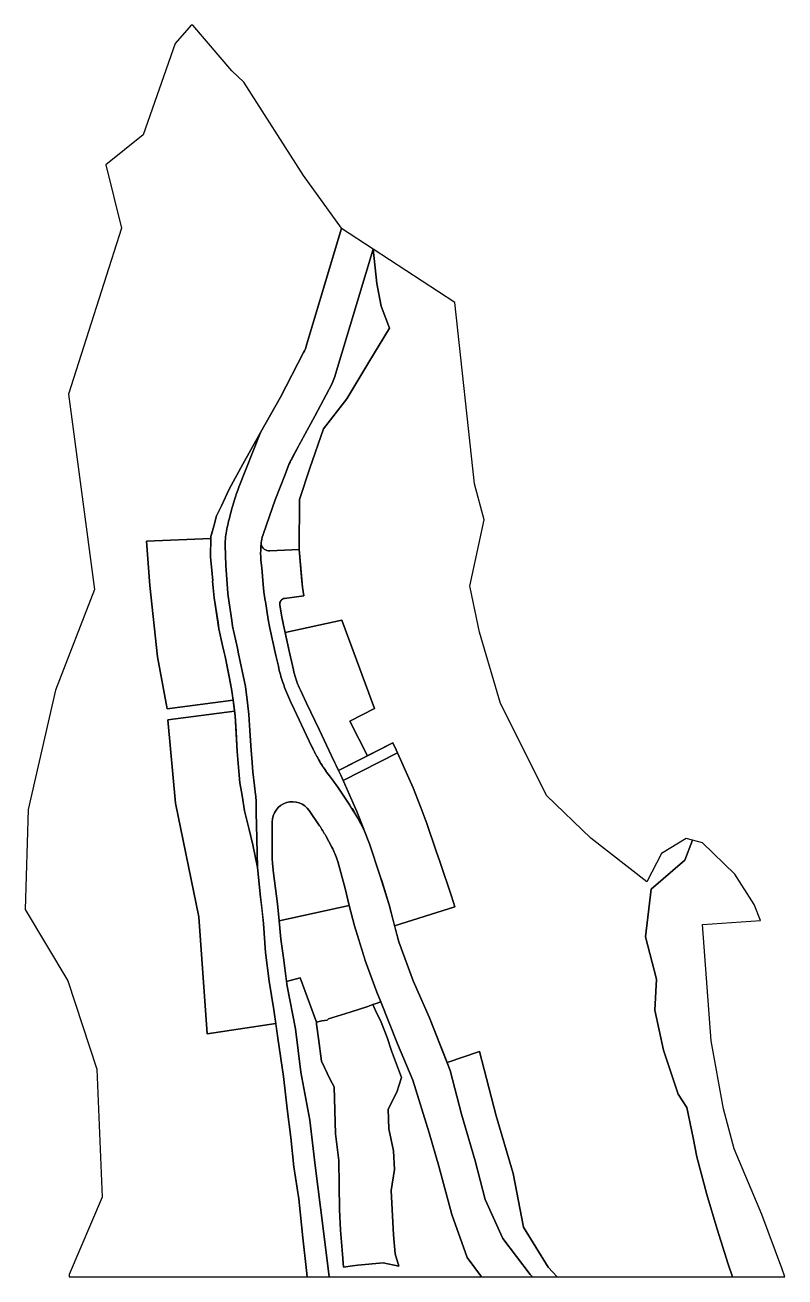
# Model space of a CAD drawing. Header units: inches. Extents: x 245304 to 245441, y 487102 to 487327.
import ezdxf

# ---------------------------------------------------------------- set-up
doc = ezdxf.new("R2010")
doc.units = ezdxf.units.IN
doc.header["$MEASUREMENT"] = 0
for name, color, linetype in [('ZZZ-GREEN', 3, 'Continuous'), ('ZZZ-KAMZHING', 40, 'Continuous'), ('ZZZ-MIXED USE', 1, 'Continuous'), ('ZZZ-PARKING', 160, 'Continuous'), ('ZZZ-ROAD', 255, 'Continuous')]:
    doc.layers.add(name, color=color, linetype=linetype)

msp = doc.modelspace()

# ---------------------------------------------------------------- linework, layer by layer
at = {"layer": 'ZZZ-GREEN'}
msp.add_lwpolyline([(245329.81, 487203.86), (245328.1, 487213.25), (245326.67, 487226.08), (245326.1, 487234.06), (245337.71, 487234.52), (245337.71, 487234.93), (245338.21, 487236.77), (245338.71, 487238.66), (245339.6, 487240.44), (245341.01, 487243.43), (245343.43, 487247.93), (245346.65, 487253.63), (245350.22, 487260), (245354.42, 487268.04, 0.047405), (245354.9, 487269.22), (245361.26, 487290.42), (245354.39, 487299.93), (245343.65, 487316.75), (245341.45, 487318.78), (245334.44, 487327.04), (245334.13, 487327.04), (245331.24, 487323.73), (245325.52, 487307.26), (245318.77, 487301.85), (245321.59, 487290.44), (245312.03, 487260.52), (245316.7, 487225.35), (245309.7, 487207.22), (245304.77, 487185.73), (245304.2, 487167.7), (245311.91, 487154.9), (245317.15, 487138.96), (245318.12, 487115.88), (245312.14, 487102), (245312.16, 487101.53), (245355.07, 487101.53), (245354.91, 487102.68), (245354.29, 487108.58), (245353.57, 487115.58), (245352.63, 487121.37), (245352.09, 487126.68), (245351.42, 487131.81), (245350.77, 487137.63), (245349.78, 487144.56), (245349.39, 487147.17), (245337.04, 487145.32), (245335.51, 487166.42), (245331.31, 487186.87), (245329.92, 487201.86), (245329.92, 487201.87), (245329.92, 487201.86), (245341.96, 487203.47), (245341.7, 487205.45), (245329.81, 487203.86)], format="xyb", dxfattribs=at)
for points in [[(245369.87, 487272.46), (245368.36, 487276.4), (245367.61, 487280.51), (245366.92, 487286.67), (245359.98, 487263.55, -0.049107), (245359.49, 487262.34), (245356.44, 487256.6), (245353.61, 487251.41), (245352.94, 487250.18), (245352.32, 487249.04), (245352.16, 487248.72), (245352.05, 487248.51), (245351.96, 487248.31), (245351.87, 487248.12), (245351.7, 487247.71), (245351.06, 487246.08), (245349.3, 487241.49), (245347.17, 487235.42, 0.035478), (245346.81, 487234.1), (245346.81, 487234.07), (245346.8, 487234.05), (245346.79, 487234), (245346.79, 487233.97), (245346.79, 487233.96), (245346.79, 487233.95), (245346.79, 487233.92), (245346.79, 487233.9), (245346.78, 487233.85), (245346.75, 487233.57, 0.359841), (245348.35, 487232.31), (245353.59, 487232.56), (245353.65, 487241.55), (245355.51, 487247.24), (245358.02, 487254.32), (245362.23, 487259.72), (245366.18, 487266.31), (245369.87, 487272.46)], [(245348.99, 487174.24), (245349.72, 487168.73), (245350.01, 487165.65), (245362.65, 487168.44), (245361.88, 487171.53), (245360.56, 487176.35, 0.050715), (245359.68, 487178.62), (245359.51, 487178.96), (245358.4, 487180.97, 0.022949), (245357.28, 487182.81), (245355.44, 487185.53, 0.742679), (245348.74, 487183.45), (245348.74, 487177.27, 0.026023), (245348.81, 487176.02), (245348.99, 487174.24)]]:
    msp.add_lwpolyline(points, format="xyb", close=True, dxfattribs=at)
for points in [[(245371.35, 487195.92), (245371.1, 487196.48), (245370.5, 487197.74), (245360.68, 487192.77), (245361.1, 487191.9), (245361.52, 487190.95), (245371.35, 487195.92)], [(245358.99, 487101.53), (245386.45, 487101.53), (245383.86, 487105.02), (245381.15, 487112.8), (245378.81, 487121.51), (245377.06, 487127.51), (245374.08, 487136.96), (245371.36, 487143.54), (245368.34, 487151.06), (245367.49, 487150.78), (245366.88, 487150.59), (245367.38, 487149.5), (245368.41, 487147.43), (245369.44, 487144.64), (245370.23, 487142.25), (245371, 487140.32), (245372.05, 487137.46), (245371.23, 487134.82), (245369.65, 487131.76), (245369.79, 487128.2), (245370.64, 487124.25), (245370.79, 487120.9), (245370.17, 487117.08), (245370.35, 487113.68), (245370.62, 487109.13), (245370.93, 487105.72), (245371.56, 487103.47), (245368.77, 487104.08), (245364.2, 487103.63), (245363.2, 487103.53), (245361.63, 487103.29), (245361.39, 487105.65), (245361.03, 487109.96), (245360.87, 487113.66), (245360.82, 487118.05), (245360.74, 487122.53), (245360.13, 487127.34), (245359.89, 487135.75), (245359.21, 487137.08), (245357.61, 487140.42), (245357.12, 487144.46), (245356.72, 487147.09), (245356.71, 487147.43), (245353.8, 487155.41), (245351.32, 487154.73), (245351.42, 487153.93), (245352.92, 487146.23), (245353.92, 487138.39), (245355.51, 487129.8), (245356.48, 487121.59), (245357.46, 487114.03), (245358.59, 487104.98)], [(245395.66, 487101.53), (245400.13, 487101.53), (245398.51, 487103.27), (245394.04, 487110.48), (245392.19, 487120.17), (245389.09, 487130.57), (245386.1, 487142.12), (245380.27, 487140.18), (245380.83, 487138.74), (245382.88, 487130.84), (245385.31, 487122.44), (245387.15, 487115.49), (245390.33, 487108.45), (245395.24, 487101.97)]]:
    msp.add_lwpolyline(points, close=True, dxfattribs=at)
at = {"layer": 'ZZZ-KAMZHING'}
msp.add_lwpolyline([(245416, 487162.8), (245417.06, 487171.37), (245423.12, 487176.6), (245424.5, 487180.2), (245423.38, 487180.49), (245418.94, 487177.82), (245416.27, 487172.69), (245406.19, 487180.58), (245398.19, 487188.28), (245397.68, 487189.3), (245389.88, 487204.82), (245386.12, 487217.65), (245384.4, 487225.74), (245384.35, 487225.99), (245386.94, 487237.93), (245385.23, 487244.39), (245381.64, 487277.06), (245366.92, 487286.67), (245367.61, 487280.51), (245368.36, 487276.4), (245369.87, 487272.46), (245366.18, 487266.31), (245362.23, 487259.72), (245358.02, 487254.32), (245355.51, 487247.24), (245353.65, 487241.55), (245353.59, 487232.56), (245354.2, 487225.79), (245354.44, 487224.22), (245350.99, 487223.76, 0.419541), (245350.13, 487222.62), (245350.46, 487220.4), (245350.64, 487219.61), (245350.79, 487218.91), (245351.08, 487217.61), (245361.27, 487219.86), (245367.17, 487203.9), (245362.76, 487201.66), (245365.93, 487195.42), (245370.5, 487197.74), (245371.1, 487196.48), (245371.35, 487195.92), (245374.13, 487189.64), (245375.43, 487186.4), (245375.54, 487186.12), (245376.64, 487183.22), (245378.3, 487178.25), (245378.94, 487176.36), (245381.04, 487170.14), (245381.69, 487168.2), (245370.82, 487164.75), (245371.55, 487161.87), (245374.14, 487154.9), (245377.11, 487148.23), (245380.27, 487140.18), (245386.1, 487142.12), (245389.09, 487130.57), (245392.19, 487120.17), (245394.04, 487110.48), (245398.51, 487103.27), (245400.13, 487101.53), (245431.7, 487101.53), (245430.9, 487103.85), (245428.93, 487110.12), (245427.08, 487116.38), (245425.3, 487123.17), (245424.64, 487126.6), (245423.45, 487132.07), (245421.94, 487134.45), (245419.3, 487142.36), (245417.72, 487149.61), (245417.98, 487155.15)], format="xyb", close=True, dxfattribs=at)
msp.add_lwpolyline([(245359.89, 487135.75), (245360.13, 487127.34), (245360.74, 487122.53), (245360.82, 487118.05), (245360.87, 487113.66), (245361.03, 487109.96), (245361.39, 487105.65), (245361.63, 487103.29), (245363.2, 487103.53), (245364.2, 487103.63), (245368.77, 487104.08), (245371.56, 487103.47), (245370.93, 487105.72), (245370.62, 487109.13), (245370.35, 487113.68), (245370.17, 487117.08), (245370.79, 487120.9), (245370.64, 487124.25), (245369.79, 487128.2), (245369.65, 487131.76), (245371.23, 487134.82), (245372.05, 487137.46), (245371, 487140.32), (245370.23, 487142.25), (245369.44, 487144.64), (245368.41, 487147.43), (245367.38, 487149.5), (245366.88, 487150.59), (245365.96, 487150.24), (245362.82, 487149.22), (245358.92, 487148.04), (245358.63, 487147.8), (245357.72, 487147.68), (245356.71, 487147.43), (245356.72, 487147.09), (245357.12, 487144.46), (245357.61, 487140.42), (245359.21, 487137.08)], close=True, dxfattribs=at)
at = {"layer": 'ZZZ-MIXED USE'}
for points in [[(245339.82, 487215.29), (245339.15, 487218.3), (245338.31, 487223.88), (245337.98, 487226.91), (245338.03, 487226.91), (245337.64, 487231.22), (245337.71, 487234.52), (245326.1, 487234.06), (245326.67, 487226.08), (245328.1, 487213.25), (245329.81, 487203.86), (245341.7, 487205.45), (245341.44, 487207.49), (245340.26, 487213.28)], [(245346.92, 487167.64), (245346.65, 487169.96), (245346.13, 487175.3), (245345.29, 487179.37), (245344.59, 487182.12), (245343.78, 487185.52), (245343.32, 487188.25), (245342.93, 487190.52), (245342.45, 487196.21), (245342.07, 487202.61), (245341.96, 487203.47), (245329.92, 487201.86), (245331.31, 487186.87), (245335.51, 487166.42), (245337.04, 487145.32), (245349.39, 487147.17), (245349.02, 487149.66), (245348.23, 487154.82), (245347.56, 487159.95), (245347.2, 487165.22)], [(245378.94, 487176.36), (245378.3, 487178.25), (245376.64, 487183.22), (245375.54, 487186.12), (245375.43, 487186.4), (245374.13, 487189.64), (245371.35, 487195.92), (245361.52, 487190.95), (245364, 487185.36), (245365.29, 487182.14), (245366.27, 487179.53), (245368.15, 487173.93), (245368.54, 487172.71), (245369.86, 487168.55), (245370.82, 487164.75), (245381.69, 487168.2), (245381.04, 487170.14)], [(245353.8, 487155.41), (245356.71, 487147.43), (245357.72, 487147.68), (245358.63, 487147.8), (245358.92, 487148.04), (245362.82, 487149.22), (245365.96, 487150.24), (245366.88, 487150.59), (245367.49, 487150.78), (245368.34, 487151.06), (245367.63, 487152.81), (245365.53, 487158.53), (245365.5, 487158.62), (245363.58, 487164.79), (245362.65, 487168.44), (245350.01, 487165.65), (245350.33, 487162.38), (245350.77, 487159.03), (245351.32, 487154.73)]]:
    msp.add_lwpolyline(points, close=True, dxfattribs=at)
msp.add_lwpolyline([(245357.69, 487199.1), (245359.45, 487195.38), (245360.68, 487192.77), (245365.93, 487195.42), (245362.76, 487201.66), (245362.76, 487201.66), (245367.17, 487203.9), (245361.27, 487219.86), (245351.08, 487217.61), (245351.87, 487214.01), (245352.57, 487210.88, 0.024041), (245352.99, 487209.33, 0.034097), (245353.84, 487207.22), (245354.94, 487204.89), (245357.19, 487200.14)], format="xyb", close=True, dxfattribs=at)
msp.add_lwpolyline([(245365.29, 487182.14), (245366.27, 487179.53), (245368.15, 487173.93), (245368.54, 487172.71), (245369.86, 487168.55), (245370.82, 487164.75), (245381.69, 487168.2), (245381.04, 487170.14), (245378.94, 487176.36), (245378.94, 487176.36), (245378.3, 487178.25), (245376.64, 487183.22), (245375.54, 487186.12), (245375.43, 487186.4), (245374.13, 487189.64), (245371.35, 487195.92), (245361.52, 487190.95), (245364, 487185.36), (245365.26, 487182.2)], dxfattribs=at)
at = {"layer": 'ZZZ-PARKING'}
for points in [[(245340.04, 487214.28), (245340.26, 487213.28), (245341.06, 487209.38), (245341.44, 487207.49), (245341.81, 487204.61), (245342.07, 487202.61), (245342.24, 487199.8), (245342.45, 487196.21), (245342.57, 487194.74), (245342.93, 487190.52), (245343.09, 487189.59), (245343.32, 487188.25), (245343.78, 487185.52), (245344.01, 487184.55), (245344.59, 487182.12), (245345.29, 487179.37), (245346.13, 487175.3), (245345.92, 487183.06), (245345.89, 487184.99), (245345.85, 487187.18, 0.025963), (245345.77, 487188.42), (245345.58, 487189.98), (245345.27, 487192.49), (245345.06, 487194.96), (245344.94, 487196.39), (245344.73, 487199.95), (245344.56, 487202.84), (245344.29, 487204.93), (245343.91, 487207.9), (245343.5, 487209.88), (245342.7, 487213.8), (245342.48, 487214.82), (245341.61, 487218.75), (245341.46, 487219.76), (245340.79, 487224.17), (245340.75, 487224.68), (245340.75, 487224.72), (245340.38, 487229.7), (245340.38, 487229.7), (245340.28, 487233.32, -0.031565), (245340.34, 487234.83, -0.029506), (245340.56, 487236.23, -0.012038), (245341.28, 487239.15, -0.019536), (245342.74, 487243.82), (245346.65, 487253.63), (245343.43, 487247.93), (245341.01, 487243.43), (245339.6, 487240.44), (245339.24, 487239.71), (245338.71, 487238.66), (245338.21, 487236.77), (245337.8, 487235.25), (245337.71, 487234.93), (245337.64, 487231.22), (245337.8, 487229.47), (245338.03, 487226.91), (245337.98, 487226.91), (245338.25, 487224.4), (245338.31, 487223.88), (245338.99, 487219.38), (245339.15, 487218.3), (245339.82, 487215.29)], [(245354.1, 487226.94), (245353.85, 487229.68), (245353.85, 487229.68), (245353.59, 487232.56), (245348.35, 487232.31, -0.359841), (245346.75, 487233.57), (245346.71, 487233.06, 0.040381), (245346.73, 487230.64), (245346.86, 487229.24), (245347.13, 487226.26), (245347.25, 487224.95), (245347.5, 487223.3), (245347.52, 487223.18), (245348, 487219.94), (245348.35, 487218.37), (245349.43, 487213.47), (245349.86, 487211.53, 0.025342), (245350.67, 487208.6, 0.030979), (245352.05, 487205.16), (245352.68, 487203.81), (245354.93, 487199.07), (245355.89, 487197.05, 0.025396), (245357.33, 487194.37, 0.026058), (245359.08, 487191.79), (245359.43, 487191.33), (245359.92, 487190.68), (245360.57, 487189.73), (245362.75, 487186.5), (245362.76, 487186.48), (245362.77, 487186.46), (245362.8, 487186.42), (245362.86, 487186.34), (245363.01, 487186.1), (245363.14, 487185.91), (245363.26, 487185.72), (245363.45, 487185.41), (245363.93, 487184.61), (245364.6, 487183.4), (245365.26, 487182.2), (245365.26, 487182.2), (245364, 487185.36), (245361.82, 487190.28), (245361.82, 487190.28), (245361.1, 487191.9), (245359.45, 487195.38), (245359.45, 487195.38), (245357.19, 487200.14), (245357.19, 487200.14), (245354.94, 487204.89), (245354.94, 487204.89), (245353.84, 487207.22, -0.034097), (245352.99, 487209.33, -0.024041), (245352.57, 487210.88), (245352.04, 487213.24), (245351.87, 487214.01), (245350.79, 487218.91), (245350.79, 487218.91), (245350.46, 487220.4), (245350.13, 487222.62, -0.419541), (245350.99, 487223.76), (245354.44, 487224.22), (245354.2, 487225.79)]]:
    msp.add_lwpolyline(points, format="xyb", close=True, dxfattribs=at)
at = {"layer": 'ZZZ-ROAD'}
msp.add_lwpolyline([(245355.07, 487101.53), (245358.99, 487101.53), (245358.59, 487104.98), (245357.46, 487114.03), (245356.48, 487121.59), (245355.51, 487129.8), (245353.92, 487138.39), (245352.92, 487146.23), (245351.42, 487153.93), (245350.77, 487159.03), (245350.33, 487162.38), (245350.01, 487165.65), (245349.72, 487168.73), (245348.99, 487174.24), (245348.81, 487176.02, -0.026023), (245348.74, 487177.27), (245348.74, 487183.45, -0.742679), (245355.44, 487185.53), (245357.28, 487182.81, -0.022949), (245358.4, 487180.97), (245359.51, 487178.96), (245359.68, 487178.62, -0.050715), (245360.56, 487176.35), (245361.88, 487171.53), (245362.65, 487168.44), (245363.58, 487164.79), (245365.53, 487158.53), (245367.63, 487152.81), (245368.34, 487151.06), (245371.36, 487143.54), (245374.08, 487136.96), (245377.06, 487127.51), (245378.81, 487121.51), (245381.15, 487112.8), (245383.86, 487105.02), (245386.45, 487101.53), (245395.66, 487101.53), (245395.24, 487101.97), (245390.33, 487108.45), (245387.15, 487115.49), (245385.31, 487122.44), (245382.88, 487130.84), (245380.83, 487138.74), (245377.11, 487148.23), (245374.14, 487154.9), (245371.55, 487161.87), (245369.86, 487168.55), (245368.15, 487173.93), (245366.27, 487179.53), (245365.29, 487182.14), (245364.18, 487184.15, 0.022949), (245362.75, 487186.5), (245360.57, 487189.73), (245360.38, 487190.01, 0.013495), (245359.43, 487191.33), (245359.08, 487191.79, -0.051487), (245355.89, 487197.05), (245354.93, 487199.07), (245352.68, 487203.81), (245352.05, 487205.16, -0.030979), (245350.67, 487208.6, -0.025342), (245349.86, 487211.53), (245349.43, 487213.47), (245348.35, 487218.37), (245348, 487219.94), (245347.52, 487223.18), (245347.5, 487223.3), (245347.25, 487224.95), (245347.13, 487226.26), (245346.86, 487229.24), (245346.73, 487230.64, -0.040381), (245346.71, 487233.06, -0.00578), (245346.74, 487233.41), (245346.79, 487233.9, -0.034339), (245346.81, 487234.1, -0.035478), (245347.17, 487235.42), (245349.3, 487241.49), (245351.06, 487246.08), (245351.57, 487247.4, -0.032756), (245352.4, 487249.18), (245356.44, 487256.6), (245359.49, 487262.34, 0.049107), (245359.98, 487263.55), (245366.92, 487286.67), (245361.25, 487290.37), (245354.9, 487269.22, -0.047405), (245354.42, 487268.04), (245350.22, 487260), (245346.65, 487253.63), (245342.74, 487243.82, 0.019536), (245341.28, 487239.15, 0.012038), (245340.56, 487236.23, 0.029506), (245340.34, 487234.83, 0.031565), (245340.28, 487233.32), (245340.38, 487229.7), (245340.75, 487224.72), (245340.75, 487224.68), (245340.79, 487224.17), (245341.46, 487219.76), (245341.61, 487218.75), (245342.48, 487214.82), (245342.7, 487213.8), (245343.5, 487209.88), (245343.91, 487207.9), (245344.29, 487204.93), (245344.56, 487202.84), (245344.73, 487199.95), (245344.94, 487196.39), (245345.06, 487194.96), (245345.27, 487192.49), (245345.58, 487189.98), (245345.77, 487188.42, -0.025963), (245345.85, 487187.18), (245345.89, 487184.99), (245345.92, 487183.06), (245346.13, 487175.3), (245346.65, 487169.96), (245347.2, 487165.22), (245347.56, 487159.95), (245348.23, 487154.82), (245349.02, 487149.66), (245349.78, 487144.56), (245350.77, 487137.63), (245351.42, 487131.81), (245352.09, 487126.68), (245352.63, 487121.37), (245353.57, 487115.58), (245354.29, 487108.58), (245354.91, 487102.68)], format="xyb", close=True, dxfattribs=at)
msp.add_lwpolyline([(245431.98, 487124.59), (245430.11, 487131.8), (245427.87, 487144.08), (245426.29, 487164.99), (245436.77, 487165.72), (245435.59, 487168.62), (245432.12, 487174.11), (245426.29, 487179.73), (245424.5, 487180.2), (245423.12, 487176.6), (245417.06, 487171.37), (245416, 487162.8), (245417.98, 487155.15), (245417.72, 487149.61), (245419.3, 487142.36), (245421.94, 487134.45), (245423.45, 487132.07), (245424.64, 487126.6), (245425.3, 487123.17), (245427.08, 487116.38), (245428.93, 487110.12), (245430.9, 487103.85), (245431.7, 487101.53), (245441.16, 487101.53), (245440.58, 487103.1), (245436.97, 487112.77), (245431.98, 487124.59)], close=True, dxfattribs=at)

doc.saveas('drawing.dxf')
